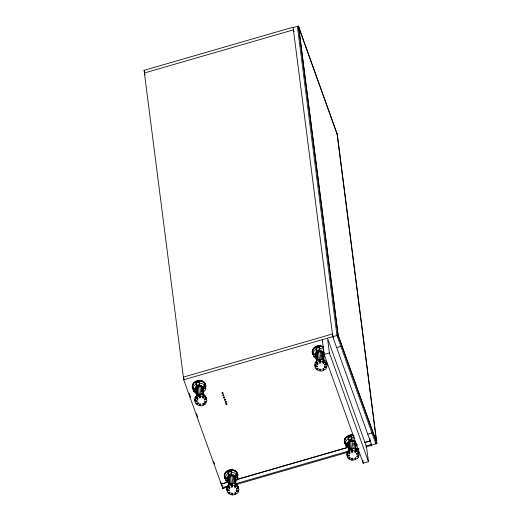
<?xml version="1.0" encoding="UTF-8"?>
<svg xmlns="http://www.w3.org/2000/svg" width="521" height="521" viewBox="0 0 521 521"><rect width="100%" height="100%" fill="white"/><g stroke="black" fill="none" stroke-linecap="round" stroke-linejoin="round"><path stroke-width="0.78" d="M192.816 385.123L192.991 383.658A6.838 5.744 -7.3 0 1 200.572 380.512A6.838 5.744 -7.3 0 1 205.815 385.748L205.671 387.533A6.838 5.744 -7.3 0 0 199.732 380.701A6.838 5.744 -7.3 0 0 192.216 386.869L193.226 389.688A6.838 5.744 -7.3 0 0 194.353 390.809M345.293 444.166L344.244 441.066L345.091 438.128L349.22 435.178L351.004 434.859L352.841 435.224A7.06 5.926 -7.3 0 0 346.191 437.145L345.091 438.128L344.277 441.346L345.293 444.166L346.426 445.286M205.736 388.275L204.252 388.679L203.978 386.569L205.469 386.165L205.736 388.275L205.535 389.688L203.555 391.981M224.903 478.083L225.105 476.663L228.068 473.237L227.801 471.121A6.447 5.418 -7.3 0 0 224.629 475.966L224.903 478.083L226.388 477.679L227.28 480.349L225.788 480.753L225.521 478.636L227.006 478.239M344.941 443.332L345.156 441.912L348.184 438.467L347.917 436.351C345.501 437.692 344.029 440.61 344.941 443.332L346.452 442.922L347.344 445.592L345.827 446.002L345.56 443.892L347.071 443.482L347.253 444.888M229.123 471.394L229.344 471.739L229.891 470.235M349.689 435.667L349.48 436.956L349.65 435.387L350.405 436.175L349.48 436.956L350.366 435.966L349.65 435.387M192.77 388.041L192.9 387.279M196.756 402.863L196.971 404.557L199.543 405.631L199.804 404.12L200.826 404.211L200.559 405.722L202.096 405.859L203.418 405.123L203.203 403.43M235.238 492.658L235.453 494.351L232.594 494.95L232.854 493.439L231.838 493.348L231.571 494.859L229.006 493.784L228.862 492.658M323.359 368.647L323.58 370.34L322.225 371.082L320.669 370.952L320.943 369.435L319.914 369.35L319.634 370.867L317.029 369.799L316.885 368.673M348.849 457.334L349.063 459.027L351.668 460.095L351.942 458.578L352.978 458.662L352.697 460.18L355.609 459.568L355.394 457.874M237.244 473.648L237.016 474.696L237.244 473.648L236.039 474.429M227.436 478.499L227.729 477.347M192.868 388.855L193.701 386.1L196.039 384.01L195.766 381.893A6.447 5.418 -7.3 0 0 192.601 386.738L192.868 388.855L194.359 388.451L195.245 391.121L193.76 391.525L193.486 389.415L194.978 389.011L195.245 391.121M312.906 354.104L313.772 351.343L316.156 349.239L315.882 347.123C313.466 348.464 311.994 351.382 312.906 354.104L314.423 353.694L315.309 356.364L313.798 356.774L313.525 354.664L315.042 354.254M318.044 347.637L317.621 346.159L316.892 347.292L318.044 347.637L317.621 346.159M195.577 389.278L196.02 388.047L197.068 394.788M202.851 391.167L203.294 389.936L202.897 388.705L203.203 391.082M313.258 354.938A6.74 5.659 -7.3 0 1 312.437 350.613L314.124 347.637A7.06 5.926 -7.3 0 1 320.773 345.716L323.456 346.914M347.696 443.742L348.152 442.505L349.298 450.04M323.333 356.025L323.671 355.146A4.07 3.419 -7.3 0 0 322.284 351.922L320.337 351.232A4.259 3.575 -7.3 0 0 316.384 352.567L315.446 354.228A4.064 3.413 -7.3 0 0 316.104 356.807M194.997 399.985L195.219 401.678L197.016 401.567L196.99 400.701L195.186 400.812L196.111 398.441L195.896 396.748L196.534 396.045L196.756 397.738L198.162 398.63L197.524 399.333L196.111 398.441M205.971 401.509L205.619 403.899L204.395 404.583L203.457 403.319M235.453 494.351L234.509 493.087L235.485 492.547L236.43 493.804L237.654 493.127L238.149 491.863L236.436 491.446L236.762 490.613L238.475 491.029L238.963 489.766L237.797 486.08L238.012 487.773L236.339 488.398L236.716 489.186L238.39 488.568M315.049 365.234L315.264 366.927L317.094 366.81L317.074 365.944L315.244 366.055L316.195 363.678L315.973 361.984L316.631 361.274L316.846 362.968L318.279 363.86L317.621 364.563L316.195 363.678M323.58 370.34L322.629 369.083L323.626 368.529L324.576 369.793L325.82 369.102L326.328 367.839L324.596 367.429L324.928 366.589L326.66 366.999L327.168 365.729L326.003 362.049L326.218 363.743L324.511 364.368L324.889 365.162L326.595 364.537M358.142 455.374L358.357 457.067L357.855 458.33L356.605 459.021L355.654 457.757L354.658 458.311L355.609 459.568M203.828 395.081L202.969 396.455L203.183 398.142L202.278 397.764L203.138 396.396L202.923 394.703L203.828 395.081L204.043 396.774L203.183 398.142M235.863 484.309L235.004 485.683L235.218 487.369L234.313 486.992L235.173 485.624L234.958 483.931L235.863 484.309L236.078 486.002L235.218 487.369M312.437 350.62L314.156 347.924A7.06 5.926 -7.3 0 1 320.806 345.996L323.326 347.025M344.472 439.841L346.191 437.152M324.042 360.285L323.163 361.659L323.378 363.352L322.46 362.974L323.339 361.6L323.124 359.907L324.042 360.285L324.257 361.978L323.378 363.352M356.077 449.512L355.198 450.886L355.413 452.58L354.495 452.202L355.374 450.828L355.159 449.135L356.077 449.512L356.292 451.206L355.413 452.58M226.192 401.841L225.534 402.205L225.176 401.554L226.179 401.6L225.853 402.486C224.538 402.674 225.573 400.851 226.218 401.899M197.511 381.222L196.762 382.069L197.088 382.167L197.27 380.968L198.221 381.73L197.27 380.968L196.762 382.069L198.175 381.522M323.241 357.758L324.759 356.032M355.778 446.412L357.295 444.687M196.756 397.738L197.72 396.67L199.243 396.351L199.022 394.664L200.031 394.449L200.396 395.927L199.387 396.136L199.602 397.829L200.611 397.614L200.468 396.488M227.931 485.976L228.569 485.272L228.784 486.966L230.197 487.858L229.559 488.561L228.146 487.669L227.931 485.976L228.869 486.568M228.146 487.669L227.176 488.731L227.221 490.04L229.025 489.929L229.051 490.795L227.247 490.906L227.032 489.212M228.784 486.966L229.754 485.898L231.272 485.579L231.057 483.892L232.066 483.677L232.646 486.842L231.637 487.057L231.272 485.579M316.846 362.968L317.836 361.9L319.386 361.574L319.165 359.881L320.194 359.666L320.695 362.271M348.008 451.212L348.666 450.502L348.881 452.195L350.307 453.088L349.656 453.791L348.223 452.905L348.008 451.212L349.435 452.098L349.656 453.791M348.223 452.905L347.24 453.973L347.273 455.282L349.103 455.172L349.129 456.038L347.299 456.155L347.077 454.462M348.881 452.195L349.865 451.127L351.415 450.802L351.2 449.109L352.222 448.894L352.802 452.059L351.773 452.28L351.415 450.802M199.361 394.579L198.201 385.488L195.909 387.142M197.068 386.263L197.218 387.448L196.059 388.327L195.616 389.558L195.759 390.822M201.731 391.733L201.139 385.631L198.201 385.488M203.197 394.872L202.298 386.4L203.001 387.494L204.069 395.797M229.201 484.81L228.139 476.5L228.901 475.354L230.23 474.716L230.165 474.208M236.098 485.025L235.036 476.722C235.896 479.027 232.907 476.396 233.167 474.859L230.23 474.716L230.347 475.614L228.055 477.275L227.866 478.473M233.167 474.859L234.17 475.797L235.231 484.1M234.17 475.797L235.036 476.722M234.281 476.702L235.153 477.627M322.492 359.933L321.327 350.835L318.338 350.705L316 352.378M321.327 350.835L322.33 351.773L323.398 360.076M322.33 351.773L323.209 352.697L324.108 359.887M355.53 444.367L355.394 443.111C354.925 441.606 352.815 442.082 353.355 440.063L350.373 439.932L348.035 441.606L349.2 450.698M348.354 442.635L349.129 441.489L350.49 440.838L350.548 441.333L352.072 441.15L352.014 440.655L354.352 441.437A4.07 3.419 -7.3 0 1 355.745 444.654M349.22 440.714L349.37 441.899L348.184 442.791L347.728 444.022L347.865 445.286M353.342 441.424L353.355 440.063M356.305 450.229C355.035 447.148 357.074 441.326 353.192 440.238M226.283 477.399L225.626 477.529M196.971 404.557L198.319 403.495L198.175 402.368M229.006 493.784L230.354 492.723L229.67 492.098L228.322 493.159L227.293 492.215L227.247 490.906M317.029 369.799L318.409 368.731L317.719 368.113L316.345 369.174L315.303 368.236L315.264 366.927M349.063 459.027L350.438 457.959L349.747 457.34L348.373 458.402L347.331 457.464L347.299 456.155M204.18 402.889L202.48 403.86L203.418 405.123M228.758 470.678L229.54 470.45M198.351 386.667L197.218 387.448M230.38 475.894C228.341 475.849 227.788 480.388 227.495 477.601M318.494 351.89L316.156 353.564L315.96 354.768L315.544 353.616M350.522 441.118L349.37 441.899M344.804 442.068L345.156 441.912M222.688 393.485C224.05 392.639 221.366 392.215 222.161 393.394M225.163 399.959L224.505 399.926L224.479 399.275L225.398 399.425L225.313 400.174L224.655 400.284L224.629 399.49L225.437 399.718M349.252 436.618L350.366 435.966M205.984 398.545L204.304 399.171L204.681 399.965L206.362 399.34L206.147 397.647L205.762 396.852L205.984 398.545L205.411 397.347L204.043 396.774M358.031 451.277L358.253 452.97L356.546 453.596L356.924 454.39L358.63 453.758L358.415 452.072M313.095 353.72L313.635 353.551M227.716 487.011L222.76 488.444L183.718 379.783L144.076 70.335L293.089 27.196L332.789 336.716L338.018 335.198L298.416 26.05L293.186 27.561M183.718 379.783L332.73 336.644L371.773 445.312L366.042 446.972M337.282 336.371L338.331 336.071L298.728 26.923M336.696 347.592L340.877 346.387M324.16 354.404L329.389 352.893L327.501 338.155L366.563 446.972L368.451 461.704L363.222 463.221L324.16 354.404L322.271 339.672L322.818 341.19M367.787 434.208L371.974 432.997M221.138 484.022L227.384 482.218M236.742 479.509L348.308 447.213M364.693 442.466L370.151 440.89L369.897 438.897M228.12 482.088L221.197 484.094L220.884 482.036M236.606 479.633L348.588 447.22M364.83 442.518L370.21 440.955M375.563 443.013L376.611 442.707L337.009 133.558M228.185 485.917L222.447 487.578L222.141 485.155M235.518 483.794L348.536 451.075M356.058 448.9L358.389 448.223M365.729 446.1L371.46 444.439M371.694 445.09L376.924 443.579L337.321 134.431L298.416 26.05M235.531 484.751L347.286 452.397M355.882 449.91L359.008 449.004M319.562 347.474L319.829 349.591L316.566 350.477L316.293 348.36L319.562 347.474L319.152 346.237L320.838 346.335L323.782 347.605M199.478 382.968L199.66 384.381L196.45 385.247L196.183 383.137L199.387 382.264M199.66 384.381L198.976 381.02A6.447 5.418 -7.3 0 1 204.577 383.489L204.851 385.605L203.359 386.009L204.252 388.679M348.601 439.704L348.328 437.588L351.59 436.702L351.864 438.819L348.601 439.704L348.184 438.467M231.422 471.492L231.695 473.609L228.485 474.475L228.211 472.365L231.422 471.492L231.011 470.248A6.447 5.418 -7.3 0 1 236.612 472.716L236.879 474.833L235.394 475.237L236.28 477.907L237.771 477.503L237.498 475.393L236.013 475.797L236.28 477.907M320.194 359.666L320.767 362.831L319.744 363.052L319.523 361.359L320.552 361.144M351.773 452.28L351.558 450.587L352.58 450.372L352.802 452.059M231.637 487.057L231.415 485.364L232.425 485.155M323.209 352.697L323.098 353.909L322.649 352.782L319.979 351.428L321.437 351.74L321.509 353.779M315.921 354.482L316.117 353.284L317.269 360.812M323.495 355.14L323.541 357.549M202.864 388.425L202.415 387.298M202.89 388.783L203.157 388.679C202.011 386.979 200.461 386.159 198.377 386.888L198.312 386.387M205.209 384.42L204.252 384.361M320.408 361.359L323.339 361.6M319.419 369.174L320.454 369.259L320.669 370.952M352.443 450.587L355.374 450.828M351.258 458.246L352.639 458.363M200.031 394.449L200.253 396.142L203.138 396.396M232.066 483.677L232.281 485.37L235.173 485.624M231.357 493.166L232.373 493.257L232.594 494.95M351.004 434.859L353.792 435.296M319.152 346.237L319.419 348.347L322.694 348.92L323.893 349.858M354.345 436.201L351.18 435.465L351.454 437.575L354.723 438.148M231.011 470.248L231.278 472.365L234.502 472.951L236.879 474.833M352.046 440.935L353.512 441.248M233.323 476.044L231.884 475.719L230.406 476.109L230.347 475.614L231.396 483.807M358.357 457.067L356.625 456.657L356.963 455.816L358.695 456.227L359.203 454.957L358.63 453.758M206.114 402.635L204.401 402.219L204.727 401.385L206.44 401.802L206.928 400.538L206.362 399.34M356.292 451.206L357.68 451.772L358.253 452.97M223.19 395.68L222.838 395.022L223.691 394.872L223.509 395.953C222.161 396.168 223.235 394.312 223.874 395.367M236.078 486.002L237.446 486.575L238.012 487.773M316.201 358.65L313.798 356.774M348.23 447.878L345.827 446.002M315.973 361.984L316.931 362.577M195.896 396.748L197.309 397.64L197.524 399.333M317.302 352.391L318.455 351.61L318.513 352.105L320.018 351.708M200.976 385.8L202.135 386.569M202.252 387.474L201.256 386.53L199.836 386.426M202.239 380.981L203.718 382.088M234.268 470.209L235.746 471.316M324.257 361.978L326.218 363.743M198.319 403.495L197.635 402.87L196.287 403.931L195.258 402.987L195.219 401.678M237.4 477.216A6.838 5.744 -7.3 0 0 231.285 469.636A6.838 5.744 -7.3 0 0 224.492 477.288L225.593 478.382M322.616 352.502L323.326 353.596M227.749 479.04L227.749 477.575M228.875 470.802L229.344 471.739M326.934 363.899L325.41 360.708L321.724 359.197L317.602 360.07L314.971 362.916L315.068 366.406M358.969 453.127L357.439 449.936L353.752 448.425L349.63 449.297L347.006 452.143L347.097 455.634M206.694 398.708L205.176 395.517L201.536 393.987L197.485 394.84L194.913 397.666L195.023 401.157M238.729 487.936L237.211 484.745L233.571 483.214L229.514 484.068L226.941 486.894L227.058 490.385M224.492 477.288L225.261 478.916A6.838 5.744 -7.3 0 1 229.982 470.033A6.838 5.744 -7.3 0 1 237.7 476.761M298.8 27.509L337.087 134.144M294.131 31.807L293.427 29.853L144.415 72.986L145.118 74.946M338.253 335.478L376.533 442.121M338.018 335.198L376.924 443.579M375.875 443.879L336.97 335.504L297.367 26.35M333.753 337.797L332.391 333.994L183.379 377.126L184.2 379.412M370.418 444.745L370.731 445.611L370.652 445.025M329.389 352.893L368.451 461.704M144.076 70.335L144.623 71.859M192.216 386.869L193.226 389.688M223.496 487.272L223.809 488.144M189.182 393.296L190.556 397.126M196.489 413.648L197.856 417.458M213.701 461.586L214.515 463.872M323.58 351.206L324.244 353.212M351.454 437.575L351.864 438.819M319.419 348.347L319.829 349.591M347.917 436.351L348.328 437.588M315.882 347.123L316.293 348.36M316.156 349.239L316.566 350.477M231.278 472.365L231.695 473.609M227.801 471.121L228.211 472.365M228.068 473.237L228.485 474.475M195.766 381.893L196.183 383.137M196.039 384.01L196.45 385.247M232.281 485.37L232.646 486.842M231.057 483.892L231.415 485.364M200.253 396.142L200.611 397.614M199.022 394.664L199.387 396.136M199.243 396.351L199.602 397.829M351.2 449.109L351.558 450.587M319.165 359.881L319.523 361.359M319.386 361.574L319.744 363.052M362.824 460.115L363.222 463.221M356.781 453.263L356.924 454.39M355.335 444.719L355.355 442.824L354.645 441.73L355.426 449.304M355.537 446.302L355.876 449.148M354.534 440.825L355.7 449.923M353.544 443.006L353.85 445.377M354.052 446.959L354.254 448.542M351.896 439.75L353.088 449.063M350.307 439.424L351.558 449.245M352.697 460.18L352.483 458.487L351.447 458.402L351.668 460.095M349.467 442.687L350.281 449.017M349.018 440.584L350.184 449.682M347.956 443.71L348.295 446.367M348.497 447.949L348.803 450.32M348.093 444.973L348.328 446.836M348.529 448.418L348.836 450.795M347.514 442.336L348.64 451.147M348.985 454.911L349.129 456.038M347.058 453.596L347.273 455.282M326.517 365.872L326.66 366.999M326.185 366.706L326.328 367.839M324.746 364.036L324.889 365.162M323.3 355.491L323.606 357.868M322.499 351.603L323.561 359.907M324.446 366.296L324.596 367.429M321.717 355.361L322.323 360.109M319.861 350.522L321.027 359.62M318.272 350.197L319.529 360.018M317.185 351.486L317.536 354.254M317.738 355.836L318.044 358.207M316.983 351.356L318.149 360.454M315.934 351.87L317.068 360.682M317.406 362.87L317.621 364.563M316.162 356.351L316.501 359.19M315.479 353.108L316.54 361.594M316.95 365.683L317.094 366.81M315.133 354.957L315.309 356.364M315.023 364.368L315.244 366.055M238.325 489.903L238.475 491.029M237.999 490.736L238.149 491.863M236.573 488.06L236.716 489.186M235.238 480.31L235.538 482.68M235.277 480.779L235.479 482.361M236.293 490.32L236.436 491.446M234.333 475.627L235.394 483.931M234.072 483.332L233.284 475.758L231.871 475.653M231.728 474.54L232.894 483.631M229.214 476.389L229.455 478.252M229.657 479.834L230.061 483M228.901 475.354L230.067 484.452M227.872 475.862L229.006 484.673M229.338 486.868L229.559 488.561M228.107 480.342L228.452 483.182M227.43 477.093L228.498 485.585M228.908 489.668L229.051 490.795M227.097 478.942L227.28 480.349M227.006 488.346L227.221 490.04M222.558 486.835L222.76 488.444M204.538 398.832L204.681 399.965M203.405 392.665L203.75 395.504M202.298 386.4L203.464 395.491M204.252 403.449L204.395 404.583M201.139 385.631L202.304 394.723M201.933 393.316L202.141 394.898M199.699 385.312L200.885 394.618M200.344 404.029L200.559 405.722M197.316 388.236L198.227 395.354M199.322 403.938L199.543 405.631M196.866 386.133L198.032 395.224M195.844 386.634L197.068 396.24M195.837 389.246L196.176 391.903M196.378 393.485L196.723 396.325M195.401 387.865L196.528 396.683M196.873 400.441L197.016 401.567M194.971 399.119L195.186 400.812M315.804 353.583L315.941 354.847M237.498 475.393A6.447 5.418 -7.3 0 1 237.296 476.806M227.573 480.004A4.129 3.465 -7.3 0 1 231.656 475.217A4.129 3.465 -7.3 0 1 235.173 480.043M227.612 480.29A4.129 3.465 -7.3 0 1 231.155 475.523A4.129 3.465 -7.3 0 1 235.538 479.45M237.771 477.503A6.447 5.418 -7.3 0 1 235.284 481.932M228.165 482.635A6.447 5.418 -7.3 0 1 225.788 480.753M313.219 354.658A6.76 5.672 -7.3 0 1 313.056 348.901M315.648 356.299A4.07 3.419 -7.3 0 1 315.485 354.514L316.423 352.847A4.259 3.575 -7.3 0 1 319.282 351.512L322.323 352.209A4.07 3.419 -7.3 0 1 323.71 355.426M195.538 390.776A4.129 3.465 -7.3 0 1 199.628 385.989A4.129 3.465 -7.3 0 1 203.138 390.815M196.065 391.851A4.129 3.465 -7.3 0 1 198.592 386.387A4.129 3.465 -7.3 0 1 203.509 390.222M196.137 393.407A6.454 5.418 -7.3 0 1 193.76 391.525M199.25 383.137A6.454 5.418 -7.3 0 1 204.851 385.605M348.178 446.315A4.07 3.419 -7.3 0 1 347.514 443.742L348.458 442.075A4.259 3.575 -7.3 0 1 353.44 440.981M355.706 444.374A4.07 3.419 -7.3 0 0 354.319 441.15L352.365 440.46A4.259 3.575 -7.3 0 0 348.419 441.795L347.481 443.456A4.064 3.413 -7.3 0 0 348.139 446.035M223.613 397.197L223.971 397.855L224.629 397.484L224.225 396.95L223.613 397.197M225.958 403.729L226.316 404.381L226.974 404.016L226.7 403.514L225.958 403.729M225.997 404.022C226.277 405.885 227.775 402.993 225.997 404.022M222.174 393.042L222.311 393.759L223.105 393.427L222.695 392.893L222.174 393.042M224.668 397.783L224.29 398.129C222.682 398.252 224.525 396.331 224.668 397.783M317.452 346.472L316.892 347.292L318.168 347.247L317.452 346.472"/></g></svg>
